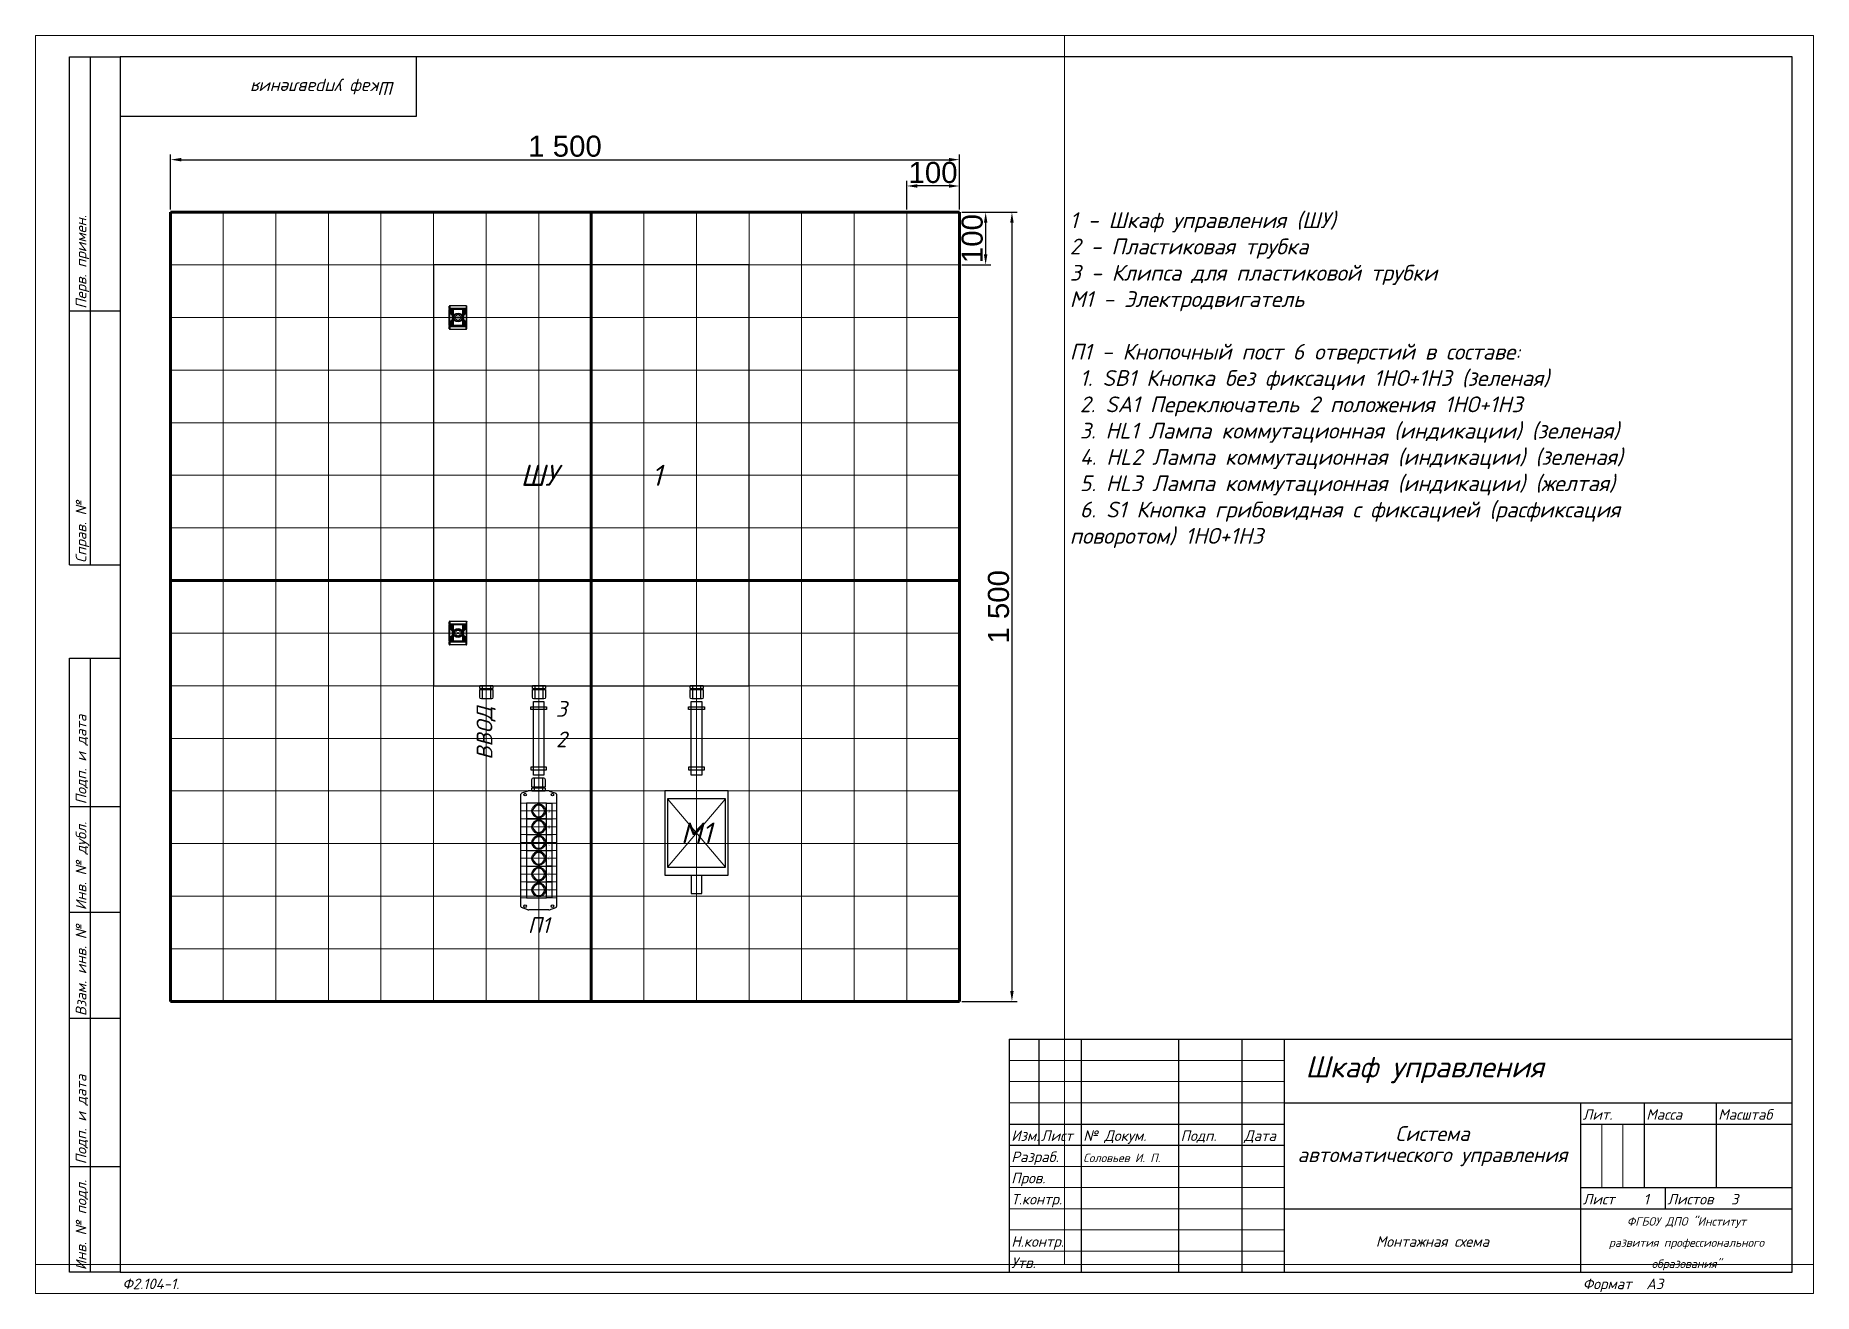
# Paper-space layout 'ДЭ27 15.01.31 МС' of a CAD drawing. Header units: millimetres. Extents: x 0 to 420, y 0 to 297.
# The model-space entities are those that its viewports show. They can reach past a viewport. Long polylines and large blocks are cut down to what shows.
import ezdxf
from ezdxf.enums import TextEntityAlignment as Align

# ---------------------------------------------------------------- set-up
doc = ezdxf.new("R2010")
doc.units = ezdxf.units.MM
doc.linetypes.add('Ш4х1_Гост_ЕСКД', pattern=[5, 4, -1])
for name, color, linetype, lineweight in [('4', 4, 'Continuous', 15), ('Основная', 7, 'Continuous', 30), ('Штриховая', 7, 'Ш4х1_Гост_ЕСКД', 30)]:
    doc.layers.add(name, color=color, linetype=linetype, lineweight=lineweight)
for name, color, linetype, lineweight, transparency in [('Осевая', 10, 'Continuous', 100, 0.4), ('рамка', 253, 'Continuous', 5, 0.8), ('Сетка', 9, 'Continuous', 20, 0.3)]:
    doc.layers.add(name, color=color, linetype=linetype, lineweight=lineweight, transparency=transparency)
doc.layers.add('Привязки', color=2, linetype='Continuous', lineweight=0, plot=False, transparency=0.8)
doc.layers.add('размеры', color=3, linetype='Continuous')
doc.styles.get("Standard").update_dxf_attribs({"font": 'arial.ttf'})
doc.styles.add('текст', font='isocpeui.ttf')
doc.dimstyles.new('ISO2', dxfattribs={"dimtxt": 20, "dimasz": 20, "dimexe": 10, "dimexo": 5, "dimgap": 5, "dimtad": 1, "dimdec": 4, "dimdsep": 46, "dimlunit": 6, "dimtxsty": 'Standard', "dimcen": 20, "dimadec": 0, "dimazin": 0, "dimtfac": 1, "dimtdec": 4, "dimtmove": 0, "dimatfit": 3, "dimfxl": 1, "dimtolj": 1, "dimtzin": 0, "dimarcsym": 0})

# ---------------------------------------------------------------- blocks, each defined once
blk = doc.blocks.new('*U109')
for p, q in [((8, 232), (8, 292)), ((8, 292), (20, 292)), ((13, 232), (13, 292)), ((90, 292), (90, 292)), ((90, 292), (90, 292)), ((90, 278), (90, 292)), ((90, 292), (90, 292)), ((90, 292), (90, 292)), ((90, 292), (90, 292)), ((20, 278), (90, 278)), ((8, 232), (20, 232)), ((8, 172), (8, 232)), ((13, 172), (13, 232)), ((8, 172), (20, 172)), ((8, 115), (8, 150)), ((8, 150), (20, 150)), ((13, 115), (13, 150)), ((8, 90), (8, 115)), ((8, 115), (20, 115)), ((13, 90), (13, 115)), ((8, 65), (8, 90)), ((8, 90), (20, 90)), ((13, 65), (13, 90)), ((8, 30), (8, 65)), ((8, 65), (20, 65)), ((13, 30), (13, 65)), ((230, 60), (415, 60)), ((230, 60), (230, 5)), ((237, 60), (237, 35)), ((247, 60), (247, 5)), ((270, 60), (270, 5)), ((285, 60), (285, 5)), ((295, 60), (295, 5)), ((415, 60), (415, 60)), ((415, 60), (415, 60)), ((295, 45), (415, 45)), ((365, 45), (365, 20)), ((380, 45), (380, 25)), ((397, 45), (397, 25)), ((230, 40), (295, 40)), ((365, 40), (415, 40)), ((230, 35), (295, 35)), ((8, 5), (8, 30)), ((8, 30), (20, 30)), ((13, 5), (13, 30)), ((365, 25), (415, 25)), ((385, 25), (385, 20)), ((295, 20), (415, 20)), ((365, 20), (365, 5)), ((20, 5), (8, 5))]:
    blk.add_line(p, q)
blk.add_lwpolyline([(20, 5), (415, 5), (415, 292), (20, 292)], close=True)
at = {"layer": '4'}
for p, q in [((230, 55), (295, 55)), ((230, 50), (295, 50)), ((230, 45), (295, 45)), ((370, 40), (370, 25)), ((375, 40), (375, 25)), ((230, 30), (295, 30)), ((230, 25), (295, 25)), ((230, 20), (295, 20)), ((230, 15), (295, 15)), ((230, 10), (295, 10))]:
    blk.add_line(p, q, dxfattribs=at)
at = {"layer": 'Привязки'}
blk.add_lwpolyline([(0, 0), (420, 0), (420, 297), (0, 297)], close=True, dxfattribs=at)
at = {"layer": 'рамка'}
blk.add_lwpolyline([(0, 297), (420, 297), (420, 0), (0, 0)], close=True, dxfattribs=at)
at = {"style": 'текст'}
for s, p in [('Перв. примен.', (12, 232.5)), ('Справ. №', (12, 172.5)), ('Подп. и дата', (12, 115.5)), ('Инв. № дубл.', (12, 90.5)), ('Взам. инв. №', (12, 65.5)), ('Подп. и дата', (12, 30.5)), ('Инв. № подл.', (12, 5.5))]:
    blk.add_text(s, height=2.5, rotation=90, dxfattribs=at).set_placement(p)
for s, height, p in [('Лит.', 2.5, (365.5, 41)), ('Масса', 2.5, (380.5, 41)), ('Масштаб', 2.5, (397.5, 41)), ('Изм.', 2.5, (230.5, 36)), ('Лист', 2.5, (237.5, 36)), ('№ Докум.', 2.5, (247.5, 36)), ('Подп.', 2.5, (270.5, 36)), ('Дата', 2.5, (285.5, 36)), ('Разраб.', 2.5, (230.5, 31)), ('Пров.', 2.5, (230.5, 26)), ('Т.контр.', 2.5, (230.5, 21)), ('Лист', 2.5, (365.5, 21)), ('Листов', 2.5, (385.5, 21)), ('Н.контр.', 2.5, (230.5, 11)), ('Утв.', 2.5, (230.5, 6)), ('Ф2.104-1а.', 0.005, (20, 4.99)), ('Ф2.104-1.', 2.5, (20.5, 1)), ('Формат', 2.5, (365.5, 1)), ('А3', 2.5, (380.5, 1)), ('А4', 0.025, (419.61, 0.01)), ('А2', 0.00833, (419.87, 0)), ('А1', 0.00625, (419.9, 0)), ('А0', 0.005, (419.92, 0))]:
    blk.add_text(s, height=height, dxfattribs=at).set_placement(p)
for tag, p, height in [('12', (90, 292), 0.00000373), ('13', (90, 292), 0.00000373), ('27', (90, 292), 0.00000522), ('29', (105, 279), 3.5), ('28', (415, 60), 0.0000438), ('ИЗМ4', (230.5, 56), 2.5), ('ЛИСТИЗМ4', (237.5, 56), 2.5), ('№ДОКУМИЗМ4', (247.5, 56), 2.5), ('ПОДПИЗМ4', (270.5, 56), 2.5), ('ДАТАИЗМ4', (285.5, 56), 2.5), ('ОБОЗНАЧЕНИЕ', (300, 51), 5), ('ИЗМ3', (230.5, 51), 2.5), ('ЛИСТИЗМ3', (237.5, 51), 2.5), ('№ДОКУМИЗМ3', (247.5, 51), 2.5), ('ПОДПИЗМ3', (270.5, 51), 2.5), ('ДАТАИЗМ3', (285.5, 51), 2.5), ('ИЗМ2', (230.5, 46), 2.5), ('ЛИСТИЗМ2', (237.5, 46), 2.5), ('№ДОКУМИЗМ2', (247.5, 46), 2.5), ('ПОДПИЗМ2', (270.5, 46), 2.5), ('ДАТАИЗМ2', (285.5, 46), 2.5), ('ИЗМ1', (230.5, 41), 2.5), ('ЛИСТИЗМ1', (237.5, 41), 2.5), ('№ДОКУМИЗМ1', (247.5, 41), 2.5), ('ПОДПИЗМ1', (270.5, 41), 2.5), ('ДАТАИЗМ1', (285.5, 41), 2.5), ('РАЗРАБ', (247.5, 31), 2.5), ('ДАТАРАЗРАБ', (285.5, 31), 2.5), ('ПРОВ', (247.5, 26), 2.5), ('ДАТАПРОВ', (285.5, 26), 2.5), ('ТКОНТР', (247.5, 21), 2.5), ('ДАТАТКОНТР', (285.5, 21), 2.5), ('ЛИСТОВ', (400.5, 21), 2.5), ('10', (230.5, 16), 2.5), ('11', (247.5, 16), 2.5), ('НКОНТР', (247.5, 11), 2.5), ('ДАТАНКОНТР', (285.5, 11), 2.5), ('УТВ', (247.5, 6), 2.5), ('ДАТАУТВ', (285.5, 6), 2.5)]:
    blk.add_attdef(tag, p, '', height=height, dxfattribs=at)
for tag, p, height, rotation in [('ОБОЗНАЧЕНИЕ-ВЕРХ', (85, 286), 3.5, 180), ('ПРИМЕНЯЕМОСТЬ', (19, 232.5), 2.5, 90), ('СПРАВ№', (19, 172.5), 2.5, 90), ('ДАТАУЧЁТАДУБЛ', (19, 115.5), 2.5, 90), ('ИНВ№ДУБЛ', (19, 90.5), 2.5, 90), ('ВЗАМИНВ№', (19, 65.5), 2.5, 90), ('ДАТАУЧЁТА', (19, 30.5), 2.5, 90), ('ИНВ№ПОДЛ', (19, 5.5), 2.5, 90)]:
    blk.add_attdef(tag, p, '', height=height, rotation=rotation, dxfattribs=at)
blk.add_attdef('30', text='', height=5, dxfattribs=at).set_placement((355, 64), align=Align.MIDDLE)
for tag, height, p in [('НАИМЕНОВАНИЕ1', 5, (330, 36)), ('НАИМЕНОВАНИЕ2', 3.5, (330, 31)), ('МАССА', 3.5, (388.5, 31)), ('МАСШТАБ', 3.5, (406, 31)), ('НАИМЕНОВАНИЕ3', 3.5, (330, 26)), ('НАИМЕНОВАНИЕ4', 2.5, (330, 21)), ('ЛИСТ', 2.5, (380.5, 21)), ('МАТЕРИАЛ1', 2.5, (330, 16)), ('ПРЕДПРИЯТИЕ1', 3.5, (390, 16)), ('МАТЕРИАЛ2', 2.5, (330, 11)), ('ПРЕДПРИЯТИЕ2', 3.5, (390, 11)), ('МАТЕРИАЛ3', 2.5, (330, 6)), ('ПРЕДПРИЯТИЕ3', 3.5, (390.02, 6))]:
    blk.add_attdef(tag, text='', height=height, dxfattribs=at).set_placement(p, align=Align.CENTER)
for tag, p in [('ЛИТЕРА', (367.5, 31)), ('ЛИТЕРА2', (372.5, 31)), ('ЛИТЕРА3', (377.5, 31))]:
    blk.add_attdef(tag, text='', height=2.5, dxfattribs=at).set_placement(p, align=Align.RIGHT)
for tag, p in [('ИНДЕКС', (367.5, 31)), ('ИНДЕКС2', (372.5, 31)), ('ИНДЕКС3', (377.5, 31))]:
    blk.add_attdef(tag, text='', height=2.5, dxfattribs=at).set_placement(p, align=Align.TOP_LEFT)
blk = doc.blocks.new('*U434')
at = {"layer": 'Привязки'}
for p, q in [((350, -1300), (350, 1300)), ((-1850, -1300), (350, -1300)), ((1850, -1300), (350, -1300))]:
    blk.add_line(p, q, dxfattribs=at)
blk = doc.blocks.new('*U435')
at = {"layer": 'Привязки', "color": 0, "linetype": 'ByBlock', "lineweight": -2, "transparency": 16777216}
blk.add_blockref('*U434', (0, 0), dxfattribs=at)
blk = doc.blocks.new('*U436')
at = {"layer": 'Сетка'}
blk.add_line((0, -1000), (0, 500), dxfattribs=at)
blk = doc.blocks.new('*U437')
at = {"layer": 'Сетка', "color": 0, "linetype": 'ByBlock', "lineweight": -2, "transparency": 16777216}
for p in [(0, 0), (100, 0), (200, 0), (300, 0), (400, 0), (500, 0), (600, 0), (700, 0), (800, 0), (900, 0), (1000, 0), (1100, 0), (1200, 0), (1300, 0), (1400, 0), (1500, 0)]:
    blk.add_blockref('*U436', p, dxfattribs=at)
blk = doc.blocks.new('*U438')
at = {"layer": 'Сетка'}
blk.add_line((-800, 0), (700, 0), dxfattribs=at)
blk = doc.blocks.new('*U439')
at = {"layer": 'Сетка', "color": 0, "linetype": 'ByBlock', "lineweight": -2, "transparency": 16777216}
for p in [(0, 1500), (0, 1400), (0, 1300), (0, 1200), (0, 1100), (0, 1000), (0, 900), (0, 800), (0, 700), (0, 600), (0, 500), (0, 400), (0, 300), (0, 200), (0, 100), (0, 0)]:
    blk.add_blockref('*U438', p, dxfattribs=at)
blk = doc.blocks.new('*D443')
at = {"layer": 'Defpoints', "color": 0, "transparency": 16777216}
for p in [(8500, 12600), (7000, 12500), (8500, 12500)]:
    blk.add_point(p, dxfattribs=at)
at = {"layer": 'размеры', "color": 0, "lineweight": -2, "transparency": 16777216}
for p, q in [((7000, 12505), (7000, 12610)), ((7020, 12600), (8480, 12600)), ((8500, 12505), (8500, 12610))]:
    blk.add_line(p, q, dxfattribs=at)
at = {"layer": 'размеры', "color": 0, "transparency": 16777216}
for points in [[(7020, 12603.3), (7020, 12596.7), (7000, 12600)], [(8480, 12603.3), (8480, 12596.7), (8500, 12600)]]:
    blk.add_solid(points, dxfattribs=at)
at = {"layer": 'размеры', "color": 0, "transparency": 16777216, "insert": (7750, 12625.4), "char_height": 40, "attachment_point": 5}
blk.add_mtext('\\A1;1\xa0500', dxfattribs=at)
blk = doc.blocks.new('*D440')
at = {"layer": 'Defpoints', "color": 0, "transparency": 16777216}
for p in [(8500, 12500), (8500, 11000), (8600, 11000)]:
    blk.add_point(p, dxfattribs=at)
at = {"layer": 'размеры', "color": 0, "lineweight": -2, "transparency": 16777216}
for p, q in [((8505, 12500), (8610, 12500)), ((8600, 12480), (8600, 11020)), ((8505, 11000), (8610, 11000))]:
    blk.add_line(p, q, dxfattribs=at)
at = {"layer": 'размеры', "color": 0, "transparency": 16777216}
for points in [[(8596.7, 12480), (8603.3, 12480), (8600, 12500)], [(8596.7, 11020), (8603.3, 11020), (8600, 11000)]]:
    blk.add_solid(points, dxfattribs=at)
at = {"layer": 'размеры', "color": 0, "transparency": 16777216, "insert": (8574.6, 11750), "char_height": 40, "attachment_point": 5, "rotation": 90}
blk.add_mtext('\\A1;1\xa0500', dxfattribs=at)
blk = doc.blocks.new('*D441')
at = {"layer": 'Defpoints', "color": 0, "transparency": 16777216}
for p in [(8500, 12500), (8500, 12400), (8550, 12400)]:
    blk.add_point(p, dxfattribs=at)
at = {"layer": 'размеры', "color": 0, "lineweight": -2, "transparency": 16777216}
for p, q in [((8505, 12500), (8560, 12500)), ((8550, 12480), (8550, 12420)), ((8505, 12400), (8560, 12400))]:
    blk.add_line(p, q, dxfattribs=at)
at = {"layer": 'размеры', "color": 0, "transparency": 16777216}
for points in [[(8546.7, 12480), (8553.3, 12480), (8550, 12500)], [(8546.7, 12420), (8553.3, 12420), (8550, 12400)]]:
    blk.add_solid(points, dxfattribs=at)
at = {"layer": 'размеры', "color": 0, "transparency": 16777216, "insert": (8524.6, 12450), "char_height": 40, "attachment_point": 5, "rotation": 90}
blk.add_mtext('\\A1;100', dxfattribs=at)
blk = doc.blocks.new('*D442')
at = {"layer": 'Defpoints', "color": 0, "transparency": 16777216}
for p in [(8400, 12550), (8400, 12500), (8500, 12500)]:
    blk.add_point(p, dxfattribs=at)
at = {"layer": 'размеры', "color": 0, "lineweight": -2, "transparency": 16777216}
for p, q in [((8400, 12505), (8400, 12560)), ((8480, 12550), (8420, 12550)), ((8500, 12505), (8500, 12560))]:
    blk.add_line(p, q, dxfattribs=at)
at = {"layer": 'размеры', "color": 0, "transparency": 16777216}
for points in [[(8420, 12553.3), (8420, 12546.7), (8400, 12550)], [(8480, 12553.3), (8480, 12546.7), (8500, 12550)]]:
    blk.add_solid(points, dxfattribs=at)
at = {"layer": 'размеры', "color": 0, "transparency": 16777216, "insert": (8450, 12575.4), "char_height": 40, "attachment_point": 5}
blk.add_mtext('\\A1;100', dxfattribs=at)
blk = doc.blocks.new('ЩУ (800х600х300)')
at = {"layer": 'Основная'}
for p, q in [((300, 800), (-300, 800)), ((-300, 800), (-300, 0)), ((300, 0), (300, 800)), ((-300, 0), (300, 0))]:
    blk.add_line(p, q, dxfattribs=at)
at = {"layer": 'Основная', "color": 7, "linetype": 'Continuous', "lineweight": 15}
blk.add_line((-300, 796.4), (-300, 3.6), dxfattribs=at)
at = {"layer": 'Основная', "linetype": 'Continuous'}
for p, q in [((-270, 717.1), (-270, 715.5)), ((-270, 715.5), (-269, 715.5)), ((-270, 684.5), (-270, 715.5)), ((-269, 722.5), (-269, 717.5)), ((-269, 722.5), (-238, 722.5)), ((-269, 717.5), (-269, 715.5)), ((-269, 717.5), (-238, 717.5)), ((-238, 715.5), (-269, 715.5)), ((-269, 684.5), (-269, 715.5)), ((-266.3, 706), (-266.3, 714.5)), ((-265.3, 714.5), (-265.3, 706)), ((-263.8, 685.5), (-263.8, 714.5)), ((-262.8, 714.5), (-262.8, 685.5)), ((-244.3, 685.5), (-244.3, 714.5)), ((-243.3, 714.5), (-243.3, 685.5)), ((-241.8, 706), (-241.8, 714.5)), ((-240.8, 714.5), (-240.8, 706)), ((-238, 722.5), (-238, 717.5)), ((-238, 715.5), (-238, 717.5)), ((-238, 715.5), (-237, 715.5)), ((-238, 715.5), (-238, 684.5)), ((-237, 715.5), (-237, 717.1)), ((-237, 684.5), (-237, 715.5)), ((-270, 684.5), (-270, 682.9)), ((-269, 684.5), (-270, 684.5)), ((-269, 684.5), (-269, 682.5)), ((-238, 684.5), (-269, 684.5)), ((-238, 682.5), (-269, 682.5)), ((-269, 682.5), (-269, 677.5)), ((-238, 677.5), (-269, 677.5)), ((-266.3, 685.5), (-266.3, 694)), ((-265.3, 694), (-265.3, 685.5)), ((-260.1, 701.5), (-258.4, 701.5)), ((-258.4, 698.5), (-260.1, 698.5)), ((-248.6, 701.5), (-246.9, 701.5)), ((-246.9, 698.5), (-248.6, 698.5)), ((-241.8, 685.5), (-241.8, 694)), ((-240.8, 694), (-240.8, 685.5)), ((-238, 682.5), (-238, 684.5)), ((-237, 684.5), (-238, 684.5)), ((-238, 677.5), (-238, 682.5)), ((-237, 682.9), (-237, 684.5)), ((-270, 117.2), (-270, 115.6)), ((-270, 115.6), (-269, 115.6)), ((-270, 84.6), (-270, 115.6)), ((-269, 122.6), (-269, 117.6)), ((-269, 122.6), (-238, 122.6)), ((-269, 117.6), (-269, 115.6)), ((-269, 117.6), (-238, 117.6)), ((-238, 115.6), (-269, 115.6)), ((-269, 84.6), (-269, 115.6)), ((-266.3, 106.1), (-266.3, 114.6)), ((-265.3, 114.6), (-265.3, 106.1)), ((-263.8, 85.6), (-263.8, 114.6)), ((-262.8, 114.6), (-262.8, 85.6)), ((-260.1, 101.6), (-258.4, 101.6)), ((-248.6, 101.6), (-246.9, 101.6)), ((-244.3, 85.6), (-244.3, 114.6)), ((-243.3, 114.6), (-243.3, 85.6)), ((-241.8, 106.1), (-241.8, 114.6)), ((-240.8, 114.6), (-240.8, 106.1)), ((-238, 122.6), (-238, 117.6)), ((-238, 115.6), (-238, 117.6)), ((-238, 115.6), (-237, 115.6)), ((-238, 115.6), (-238, 84.6)), ((-237, 115.6), (-237, 117.2)), ((-237, 84.6), (-237, 115.6)), ((-270, 84.6), (-270, 83)), ((-269, 84.6), (-270, 84.6)), ((-269, 84.6), (-269, 82.7)), ((-238, 84.6), (-269, 84.6)), ((-238, 82.7), (-269, 82.7)), ((-269, 82.7), (-269, 77.6)), ((-238, 77.6), (-269, 77.6)), ((-266.3, 85.6), (-266.3, 94.1)), ((-265.3, 94.1), (-265.3, 85.6)), ((-258.4, 98.6), (-260.1, 98.6)), ((-246.9, 98.6), (-248.6, 98.6)), ((-241.8, 85.6), (-241.8, 94.1)), ((-240.8, 94.1), (-240.8, 85.6)), ((-238, 82.7), (-238, 84.6)), ((-237, 84.6), (-238, 84.6)), ((-238, 77.6), (-238, 82.7)), ((-237, 83), (-237, 84.6))]:
    blk.add_line(p, q, dxfattribs=at)
at = {"layer": 'Основная', "linetype": 'Continuous', "flags": 128}
for points in [[(-269, 717.5), (-269.2, 717.5), (-269.4, 717.4), (-269.6, 717.4), (-269.7, 717.3), (-269.8, 717.3), (-269.9, 717.2), (-270, 717.1), (-270, 717.1)], [(-237, 717.1), (-237, 717.1), (-237.1, 717.2), (-237.2, 717.3), (-237.3, 717.3), (-237.4, 717.4), (-237.6, 717.4), (-237.8, 717.5), (-238, 717.5)], [(-270, 682.9), (-270, 682.9), (-269.9, 682.8), (-269.8, 682.7), (-269.7, 682.7), (-269.6, 682.6), (-269.4, 682.6), (-269.2, 682.5), (-269, 682.5)], [(-238, 682.5), (-237.8, 682.5), (-237.6, 682.6), (-237.4, 682.6), (-237.3, 682.7), (-237.2, 682.7), (-237.1, 682.8), (-237, 682.9), (-237, 682.9)], [(-269, 117.6), (-269.2, 117.6), (-269.4, 117.5), (-269.6, 117.5), (-269.7, 117.5), (-269.8, 117.4), (-269.9, 117.3), (-270, 117.3), (-270, 117.2)], [(-237, 117.2), (-237, 117.3), (-237.1, 117.3), (-237.2, 117.4), (-237.3, 117.5), (-237.4, 117.5), (-237.6, 117.5), (-237.8, 117.6), (-238, 117.6)], [(-270, 83), (-270, 83), (-269.9, 82.9), (-269.8, 82.8), (-269.7, 82.8), (-269.6, 82.7), (-269.4, 82.7), (-269.2, 82.7), (-269, 82.7)], [(-238, 82.7), (-237.8, 82.7), (-237.6, 82.7), (-237.4, 82.7), (-237.3, 82.8), (-237.2, 82.8), (-237.1, 82.9), (-237, 83), (-237, 83)]]:
    blk.add_lwpolyline(points, dxfattribs=at)
at = {"layer": 'Основная', "linetype": 'Continuous'}
for centre, radius in [((-253.5, 700), 8.55), ((-253.5, 700), 8.05), ((-253.5, 700), 7.75), ((-253.5, 700), 1.3), ((-253.5, 100.1), 8.55), ((-253.5, 100.1), 8.05), ((-253.5, 100.1), 7.75), ((-253.5, 100.1), 1.3)]:
    blk.add_circle(centre, radius, dxfattribs=at)
for centre, radius, start, end in [((-265.8, 714.5), 0.5, 360, 180), ((-263.3, 714.5), 0.5, 360, 180), ((-243.8, 714.5), 0.5, 0, 180), ((-241.3, 714.5), 0.5, 0, 180), ((-265.8, 706), 0.5, 180, 360), ((-265.8, 694), 0.5, 0, 180), ((-265.8, 685.5), 0.5, 180, 0), ((-263.3, 685.5), 0.5, 180, 360), ((-253.5, 700), 6.75, 167.1604, 192.8396), ((-253.5, 700), 5.1, 17.1046, 162.8954), ((-253.5, 700), 5.1, 197.1046, 342.8954), ((-253.5, 700), 6.75, 347.1604, 12.8396), ((-243.8, 685.5), 0.5, 180, 0), ((-241.3, 706), 0.5, 180, 0), ((-241.3, 694), 0.5, 0, 180), ((-241.3, 685.5), 0.5, 180, 0), ((-265.8, 114.6), 0.5, 360, 180), ((-265.8, 106.1), 0.5, 180, 360), ((-263.3, 114.6), 0.5, 360, 180), ((-253.5, 100.1), 6.75, 167.1604, 192.8396), ((-253.5, 100.1), 5.1, 17.1046, 162.8954), ((-253.5, 100.1), 6.75, 347.1604, 12.8396), ((-243.8, 114.6), 0.5, 0, 180), ((-241.3, 114.6), 0.5, 0, 180), ((-241.3, 106.1), 0.5, 180, 0), ((-265.8, 94.1), 0.5, 0, 180), ((-265.8, 85.6), 0.5, 180, 0), ((-263.3, 85.6), 0.5, 180, 360), ((-253.5, 100.1), 5.1, 197.1046, 342.8954), ((-243.8, 85.6), 0.5, 180, 0), ((-241.3, 94.1), 0.5, 0, 180), ((-241.3, 85.6), 0.5, 180, 0)]:
    blk.add_arc(centre, radius, start, end, dxfattribs=at)
for points, knots in [([(-269, 722.5), (-269.1, 722.5), (-269.3, 722.5), (-269.6, 722.3), (-269.8, 722.2), (-269.9, 722), (-270, 721.7), (-270, 721.6), (-270, 721.5)], [0, 0, 0, 0, 0.242744, 0.369464, 0.499575, 0.715712, 0.849427, 1, 1, 1, 1]), ([(-270, 717.1), (-270, 718), (-270, 719.9), (-270, 721), (-270, 721.5)], [0, 0, 0, 0, 0.499999, 1, 1, 1, 1]), ([(-238, 722.5), (-237.9, 722.5), (-237.7, 722.5), (-237.4, 722.3), (-237.2, 722.2), (-237.1, 722), (-237, 721.7), (-237, 721.6), (-237, 721.5)], [0, 0, 0, 0, 0.2427098, 0.3694308, 0.4995431, 0.7156709, 0.8494065, 1, 1, 1, 1]), ([(-237, 717.1), (-237, 718), (-237, 719.9), (-237, 721), (-237, 721.5)], [0, 0, 0, 0, 0.499999, 1, 1, 1, 1]), ([(-270, 678.5), (-270, 679), (-270, 680.1), (-270, 682), (-270, 682.9)], [0, 0, 0, 0, 0.499999, 1, 1, 1, 1]), ([(-270, 678.5), (-270, 678.4), (-270, 678.3), (-269.9, 678), (-269.8, 677.8), (-269.6, 677.7), (-269.3, 677.5), (-269.1, 677.5), (-269, 677.5)], [0, 0, 0, 0, 0.150577, 0.284312, 0.500451, 0.630551, 0.75729, 1, 1, 1, 1]), ([(-238, 677.5), (-237.9, 677.5), (-237.7, 677.5), (-237.4, 677.7), (-237.2, 677.8), (-237.1, 678), (-237, 678.3), (-237, 678.4), (-237, 678.5)], [0, 0, 0, 0, 0.242738, 0.369459, 0.499571, 0.71571, 0.849444, 1, 1, 1, 1]), ([(-237, 678.5), (-237, 679), (-237, 680.1), (-237, 682), (-237, 682.9)], [0, 0, 0, 0, 0.499999, 1, 1, 1, 1]), ([(-269, 122.6), (-269.1, 122.6), (-269.3, 122.6), (-269.6, 122.5), (-269.8, 122.3), (-269.9, 122.1), (-270, 121.8), (-270, 121.7), (-270, 121.6)], [0, 0, 0, 0, 0.2427471, 0.3694667, 0.4995773, 0.7157135, 0.849428, 1, 1, 1, 1]), ([(-270, 117.2), (-270, 118.1), (-270, 120), (-270, 121.1), (-270, 121.6)], [0, 0, 0, 0, 0.499999, 1, 1, 1, 1]), ([(-238, 122.6), (-237.9, 122.6), (-237.7, 122.6), (-237.4, 122.5), (-237.2, 122.3), (-237.1, 122.1), (-237, 121.8), (-237, 121.7), (-237, 121.6)], [0, 0, 0, 0, 0.242708, 0.369436, 0.499548, 0.715673, 0.849408, 1, 1, 1, 1]), ([(-237, 117.2), (-237, 118.1), (-237, 120), (-237, 121.1), (-237, 121.6)], [0, 0, 0, 0, 0.499999, 1, 1, 1, 1]), ([(-270, 78.6), (-270, 79.1), (-270, 80.2), (-270, 82.1), (-270, 83)], [0, 0, 0, 0, 0.500001, 1, 1, 1, 1]), ([(-270, 78.6), (-270, 78.5), (-270, 78.4), (-269.9, 78.1), (-269.8, 77.9), (-269.6, 77.8), (-269.3, 77.6), (-269.1, 77.6), (-269, 77.6)], [0, 0, 0, 0, 0.150593, 0.284327, 0.500446, 0.630557, 0.757293, 1, 1, 1, 1]), ([(-238, 77.6), (-237.9, 77.6), (-237.7, 77.6), (-237.4, 77.8), (-237.2, 77.9), (-237.1, 78.1), (-237, 78.4), (-237, 78.5), (-237, 78.6)], [0, 0, 0, 0, 0.2427401, 0.3694609, 0.4995726, 0.7157108, 0.8494266, 1, 1, 1, 1]), ([(-237, 78.6), (-237, 79.1), (-237, 80.2), (-237, 82.1), (-237, 83)], [0, 0, 0, 0, 0.500001, 1, 1, 1, 1])]:
    blk.add_open_spline(points, degree=3, knots=knots, dxfattribs=at)
at = {"layer": 'Основная', "style": 'текст'}
blk.add_attdef('ЩУ', text='', height=40, dxfattribs=at).set_placement((0, 400), align=Align.MIDDLE_CENTER)
blk = doc.blocks.new('Кнопочный пост 6 отв')
at = {"layer": 'Основная'}
for p, q in [((19.1, 0), (-19.1, 0)), ((0, 0), (-19.1, 0)), ((-34, -219.6), (-34, -6.4)), ((-20.8, -0.3), (-32.7, -4.5)), ((15, -23), (-23, -23)), ((-23, -23), (-23, -53)), ((15, -203), (15, -23)), ((15, -23), (25, -23)), ((20.8, -0.3), (32.7, -4.5)), ((25, -23), (25, -203)), ((34, -6.4), (34, -219.6)), ((15, -53), (-23, -53)), ((-23, -53), (-23, -83)), ((-23, -53), (15, -53)), ((-12.4, -36.5), (-10.9, -36.5)), ((-12.4, -39.5), (-10.9, -39.5)), ((-12.4, -66.5), (-10.9, -66.5)), ((15, -53), (25, -53)), ((15, -53), (25, -53)), ((34, -36.4), (34, -159.6)), ((-23, -83), (15, -83)), ((-23, -83), (-23, -113)), ((-12.4, -69.5), (-10.9, -69.5)), ((-12.4, -96.5), (-10.9, -96.5)), ((-12.4, -99.5), (-10.9, -99.5)), ((15, -83), (25, -83)), ((-23, -113), (-23, -143)), ((-23, -113), (15, -113)), ((-12.4, -126.5), (-10.9, -126.5)), ((-12.4, -129.5), (-10.9, -129.5)), ((15, -113), (25, -113)), ((-23, -143), (15, -143)), ((-23, -143), (-23, -173)), ((-23, -143), (15, -143)), ((-12.4, -156.5), (-10.9, -156.5)), ((-12.4, -159.5), (-10.9, -159.5)), ((25, -143), (15, -143)), ((15, -143), (25, -143)), ((-23, -173), (15, -173)), ((-23, -173), (-23, -203)), ((-23, -173), (15, -173)), ((-12.4, -186.5), (-10.9, -186.5)), ((-12.4, -189.5), (-10.9, -189.5)), ((25, -173), (15, -173)), ((15, -173), (25, -173)), ((-20.8, -225.7), (-32.7, -221.5)), ((-23, -203), (15, -203)), ((19.1, -226), (-19.1, -226)), ((0, -226), (-19.1, -226)), ((25, -203), (15, -203)), ((20.8, -225.7), (32.7, -221.5))]:
    blk.add_line(p, q, dxfattribs=at)
for centre in [(-26, -7), (26, -7), (-26, -219), (26, -219)]:
    blk.add_circle(centre, 2.5, dxfattribs=at)
for centre, radius, start, end in [((-19.1, -5), 5, 90, 109.6538), ((19.1, -5), 5, 70.3462, 90), ((-32, -6.4), 2, 109.6538, 180), ((0, -38), 11, 187.8375, 172.1625), ((32, -6.4), 2, 0, 70.3462), ((0, -38), 12.5, 173.1079, 186.8921), ((0, -68), 12.5, 173.1079, 186.8921), ((0, -68), 11, 187.8375, 172.1625), ((0, -98), 12.5, 173.1079, 186.8921), ((0, -98), 11, 187.8375, 172.1625), ((0, -128), 12.5, 173.1079, 186.8921), ((0, -128), 11, 187.8375, 172.1625), ((0, -158), 12.5, 173.1079, 186.8921), ((0, -158), 11, 187.8375, 172.1625), ((0, -188), 12.5, 173.1079, 186.8921), ((0, -188), 11, 187.8375, 172.1625), ((-32, -219.6), 2, 180, 250.3462), ((-19.1, -221), 5, 250.3462, 270), ((19.1, -221), 5, 270, 289.6538), ((32, -219.6), 2, 289.6538, 0)]:
    blk.add_arc(centre, radius, start, end, dxfattribs=at)
at = {"layer": 'Привязки'}
for p, q in [((0, 0), (0, -196)), ((0, -23), (-34, -23)), ((0, -23), (34, -23)), ((15, -98), (15, -23)), ((34, -38), (-34, -38)), ((0, -53), (-34, -53)), ((0, -53), (-34, -53)), ((-23, -143), (-23, -53)), ((0, -53), (34, -53)), ((0, -53), (34, -53)), ((34, -68), (-34, -68)), ((0, -83), (-34, -83)), ((-34, -98), (34, -98)), ((0, -98), (0, -68)), ((0, -83), (34, -83)), ((0, -128), (0, -98)), ((15, -98), (15, -143)), ((0, -113), (-34, -113)), ((34, -128), (-34, -128)), ((-13, -128), (-23, -128)), ((0, -113), (34, -113)), ((0, -143), (-34, -143)), ((34, -158), (-34, -158)), ((-13, -158), (-23, -158)), ((0, -143), (34, -143)), ((0, -173), (-34, -173)), ((0, -173), (-34, -173)), ((0, -173), (-34, -173)), ((34, -188), (-34, -188)), ((-13, -188), (-23, -188)), ((0, -173), (34, -173)), ((0, -173), (34, -173)), ((0, -173), (34, -173)), ((0, -203), (-34, -203)), ((0, -203), (34, -203))]:
    blk.add_line(p, q, dxfattribs=at)
at = {"layer": 'Штриховая'}
for centre in [(0, -38), (0, -68), (0, -98), (0, -128), (0, -158), (0, -188)]:
    blk.add_circle(centre, 13, dxfattribs=at)
at = {"style": 'текст'}
blk.add_attdef('№', text='', height=40, dxfattribs=at).set_placement((0, 0), align=Align.BOTTOM_CENTER)
blk = doc.blocks.new('Сальник')
at = {"layer": 'Основная'}
for p, q in [((-12.5, 0), (-12.5, -5)), ((-12.5, 0), (12.5, 0)), ((-7.5, 0), (-7.5, -5)), ((7.5, -5), (7.5, 0)), ((12.5, -5), (12.5, 0)), ((12.5, -5), (-12.5, -5)), ((12.5, -7), (-12.5, -7)), ((-12.5, -7), (-12.5, -22)), ((-10.5, -5), (-10.5, -7)), ((-9.5, -25), (9.5, -25)), ((-7.5, -7), (-7.5, -25)), ((7.5, -25), (7.5, -7)), ((10.5, -7), (10.5, -5)), ((12.5, -22), (12.5, -7))]:
    blk.add_line(p, q, dxfattribs=at)
for centre, start, end in [((-9.5, -22), 180, 270), ((9.5, -22), 270, 0)]:
    blk.add_arc(centre, 3, start, end, dxfattribs=at)

msp = doc.modelspace()

# ---------------------------------------------------------------- linework, layer by layer
at = {"lineweight": 60}
for p, q in [((7000, 12500), (8500, 12500)), ((7000, 11000), (7000, 12500)), ((8500, 12500), (8500, 11000)), ((8500, 11000), (7000, 11000))]:
    msp.add_line(p, q, dxfattribs=at)
at = {"layer": 'Осевая'}
for p, q in [((7800, 12500), (7800, 11000)), ((7000, 11800), (8500, 11800))]:
    msp.add_line(p, q, dxfattribs=at)
at = {"layer": 'Основная'}
for p, q in [((7690, 11570), (7710, 11570)), ((7690, 11430), (7690, 11570)), ((7710, 11570), (7710, 11430)), ((7990, 11570), (8010, 11570)), ((7990, 11430), (7990, 11570)), ((8010, 11570), (8010, 11430)), ((7685, 11560), (7715, 11560)), ((7685, 11555), (7685, 11560)), ((7715, 11555), (7685, 11555)), ((7715, 11560), (7715, 11555)), ((7985, 11560), (8015, 11560)), ((7985, 11555), (7985, 11560)), ((8015, 11555), (7985, 11555)), ((8015, 11560), (8015, 11555)), ((7715, 11445), (7685, 11445)), ((7685, 11445), (7685, 11440)), ((7685, 11440), (7715, 11440)), ((7710, 11430), (7690, 11430)), ((7715, 11440), (7715, 11445)), ((8015, 11445), (7985, 11445)), ((7985, 11445), (7985, 11440)), ((7985, 11440), (8015, 11440)), ((8010, 11430), (7990, 11430)), ((8015, 11440), (8015, 11445))]:
    msp.add_line(p, q, dxfattribs=at)
for points in [[(8060.09842, 11240.13521), (8060.09842, 11400), (7939.90158, 11400), (7939.90158, 11240.13521)], [(8055.02808, 11255.04797), (8055.02808, 11385.08724), (7944.97192, 11385.08724), (7944.97192, 11255.04797)]]:
    msp.add_lwpolyline(points, close=True, dxfattribs=at)
msp.add_lwpolyline([(7990.00845, 11240.13521), (7990.00845, 11205.23935), (7999.85087, 11205.23935), (8009.99155, 11205.23935), (8009.99155, 11240.13521)], dxfattribs=at)
at = {"layer": 'Привязки'}
for p, q in [((8055.02808, 11385.08724), (7944.97192, 11255.04797)), ((7944.97192, 11385.08724), (8055.02808, 11255.04797))]:
    msp.add_line(p, q, dxfattribs=at)

# ---------------------------------------------------------------- block references
at = {"layer": 'Основная'}
ref = msp.add_blockref('ЩУ (800х600х300)', (7800, 11600), dxfattribs=at)
ref.add_attrib('ЩУ', 'ШУ       1', dxfattribs={"layer": '0', "height": 40, "style": 'текст'}).set_placement((7800, 12000), align=Align.MIDDLE_CENTER)
at = {"layer": 'Основная', "xscale": -1}
for p in [(7600.5, 11600), (7700.5, 11600), (8000.5, 11600)]:
    msp.add_blockref('Сальник', p, dxfattribs=at)
at = {"layer": 'Основная'}
msp.add_blockref('Кнопочный пост 6 отв', (7700, 11400), dxfattribs=at)
at = {"layer": 'Основная', "xscale": -1, "rotation": 180}
msp.add_blockref('Сальник', (7699.5, 11400), dxfattribs=at)
at = {"layer": 'Привязки'}
msp.add_blockref('*U435', (8350, 11800), dxfattribs=at)
at = {"layer": 'Сетка'}
for name, p in [('*U437', (7000, 12000)), ('*U439', (7800, 11000))]:
    msp.add_blockref(name, p, dxfattribs=at)

# ---------------------------------------------------------------- texts
at = {"layer": 'Основная', "style": 'текст'}
for s, width, gutter_width, heights, insert, char_height, attachment_point in [('1 - Шкаф управления (ШУ)\\P2 - Пластиковая трубка\\P3 - Клипса для пластиковой трубки\\PМ1 - Электродвигатель\\P\\PП1 - Кнопочный пост 6 отверстий в составе:\\P 1. SB1 Кнопка без фиксации 1НО+1НЗ (зеленая)\\P 2. SA1 Переключатель 2 положения 1НО+1НЗ\\P 3. HL1 Лампа коммутационная (индикации) (зеленая)\\P 4. HL2 Лампа коммутационная (индикации) (зеленая)\\P 5. HL3 Лампа коммутационная (индикации) (желтая)\\P 6. S1 Кнопка грибовидная с фиксацией (расфиксация поворотом) 1НО+1НЗ', 1122.0944554, 200, [1455.45169], (8710, 12500), 30, 1), ('3', 100, 50, [0], (7743, 11571), 30, 2), ('2', 100, 50, [0], (7743, 11513), 30, 2), ('М1', 110.0561688, 15, [0], (8000, 11320.06761), 40, 5), ('П1', 100, 50, [0], (7700, 11160), 30, 2)]:
    msp.add_mtext_dynamic_manual_height_columns(s, width=width, gutter_width=gutter_width, heights=heights, dxfattribs=dict(at, insert=insert, char_height=char_height, attachment_point=attachment_point))
for s, width, gutter_width, insert, char_height, attachment_point, rotation in [('ВВОД', 100, 50, (7600, 11560), 30, 6, 90), ('SB1', 10, 200, (7720, 11362), 3, 5, 270), ('SA1', 10, 200, (7720, 11332), 3, 5, 270), ('HL1', 10, 200, (7720, 11300), 3, 5, 270), ('HL2', 10, 200, (7720, 11272), 3, 5, 270), ('HL3', 10, 200, (7720, 11242), 3, 5, 270), ('S1', 10, 200, (7720, 11212), 3, 5, 270)]:
    msp.add_mtext_dynamic_manual_height_columns(s, width=width, gutter_width=gutter_width, heights=[0], dxfattribs=dict(at, insert=insert, char_height=char_height, attachment_point=attachment_point, rotation=rotation))

# ---------------------------------------------------------------- dimensions: what is measured, and where the dimension line sits
at = {"layer": 'размеры'}
for base, p1, p2, picture, middle in [((8500, 12600), (7000, 12500), (8500, 12500), '*D443', (7750, 12625.42292)), ((8400, 12550), (8500, 12500), (8400, 12500), '*D442', (8450, 12575.42292))]:
    dim = msp.add_linear_dim(base=base, p1=p1, p2=p2, dimstyle='ISO2', override={"dimtxt": 40}, dxfattribs=at)
    dim.commit()
    dim.dimension.update_dxf_attribs({"geometry": picture, "text_midpoint": middle})
for base, p2, picture, middle in [((8550, 12400), (8500, 12400), '*D441', (8524.57708, 12450)), ((8600, 11000), (8500, 11000), '*D440', (8574.57708, 11750))]:
    dim = msp.add_linear_dim(base=base, p1=(8500, 12500), p2=p2, angle=90, dimstyle='ISO2', override={"dimtxt": 40}, dxfattribs=at)
    dim.commit()
    dim.dimension.update_dxf_attribs({"geometry": picture, "text_midpoint": middle})

psp = doc.layouts.new('ДЭ27 15.01.31 МС')

# ---------------------------------------------------------------- block references
ref = psp.add_blockref('*U109', (0, 0))
ref.add_attrib('ОБОЗНАЧЕНИЕ', 'Шкаф управления', (300, 51), dxfattribs={"height": 5, "style": 'текст'})
ref.add_attrib('ОБОЗНАЧЕНИЕ-ВЕРХ', 'Шкаф управления', (85, 286), dxfattribs={"height": 3, "rotation": 180, "style": 'текст'})
ref.add_attrib('НАИМЕНОВАНИЕ1', 'Система', dxfattribs={"height": 3.5, "style": 'текст'}).set_placement((330, 36), align=Align.CENTER)
ref.add_attrib('НАИМЕНОВАНИЕ2', 'автоматического управления', dxfattribs={"height": 3.5, "style": 'текст'}).set_placement((330, 31), align=Align.CENTER)
ref.add_attrib('РАЗРАБ', 'Соловьев И. П.', (247.5, 31), dxfattribs={"height": 2, "style": 'текст'})
ref.add_attrib('ЛИСТОВ', '3', (400.5, 21), dxfattribs={"height": 2.5, "style": 'текст'})
ref.add_attrib('ЛИСТ', '1', dxfattribs={"height": 2.5, "style": 'текст'}).set_placement((380.5, 21), align=Align.CENTER)
ref.add_attrib('МАТЕРИАЛ2', 'Монтажная схема', dxfattribs={"height": 2.5, "style": 'текст'}).set_placement((330, 11), align=Align.CENTER)
ref.add_attrib('ПРЕДПРИЯТИЕ1', 'ФГБОУ ДПО "Институт', dxfattribs={"height": 2, "style": 'текст'}).set_placement((390, 16), align=Align.CENTER)
ref.add_attrib('ПРЕДПРИЯТИЕ2', 'развития профессионального', dxfattribs={"height": 2, "style": 'текст'}).set_placement((390, 11), align=Align.CENTER)
ref.add_attrib('ПРЕДПРИЯТИЕ3', 'образования"', dxfattribs={"height": 2, "style": 'текст'}).set_placement((390.02, 6), align=Align.CENTER)

# ---------------------------------------------------------------- viewports
at = {"layer": 'Основная', "view_target_point": (6126.59605, 3444.72361)}
psp.add_viewport(center=(210, 148.5), size=(420, 297), view_center_point=(2307.10355, 8195.66271), view_height=2391.0458648, dxfattribs=at)

doc.saveas('drawing.dxf')
